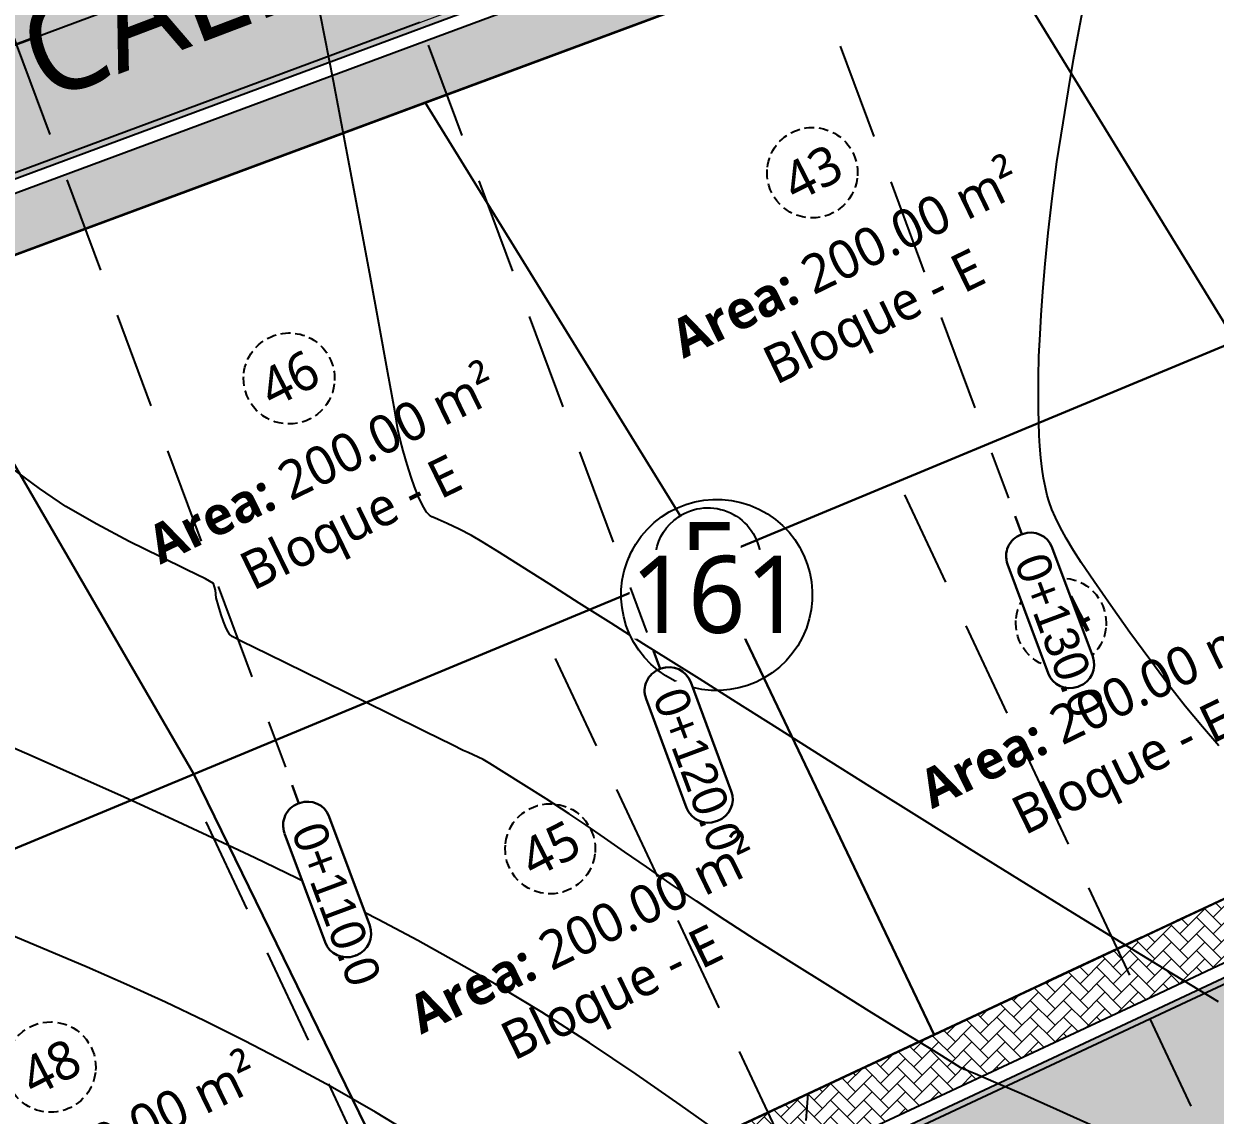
# Model space of a CAD drawing. Header units: millimetres. Extents: x 86 to 591881, y 99 to 1307229.
# Drawn here: x 590718.69 to 590749.58, y 1307132.58 to 1307160.87 of the extents above; entities that cross this region are included whole.
import ezdxf
from ezdxf.enums import TextEntityAlignment as Align

# ---------------------------------------------------------------- set-up
doc = ezdxf.new("R2010")
doc.units = ezdxf.units.MM
for name, pattern in [('CENTER2', [1.125, 0.75, -0.125, 0.125, -0.125]), ('DASHED', [0.75, 0.5, -0.25]), ('DASHED2', [0.375, 0.25, -0.125]), ('HIDDEN', [0.375, 0.25, -0.125])]:
    doc.linetypes.add(name, pattern=pattern)
for name, color, linetype, lineweight in [('_BLOQUES', 9, 'Continuous', 20), ('_BORDILLOS Y CUNETAS', 252, 'Continuous', 20), ('_TEXTO', 3, 'Continuous', 25)]:
    doc.layers.add(name, color=color, linetype=linetype, lineweight=lineweight)
for name, color, linetype in [('_BREAKLINES CORRIDOR', 7, 'Continuous'), ('C-PROP-LINE', 230, 'Continuous'), ('C-PROP-TEXT', 92, 'Continuous'), ('C-ROAD', 7, 'Continuous'), ('C-ROAD-CORR-BNDY', 1, 'CENTER2'), ('C-ROAD-CORR-PATT', 150, 'Continuous'), ('C-ROAD-SAMP', 150, 'HIDDEN'), ('C-ROAD-SAMP-TEXT', 11, 'Continuous'), ('C-TINN-BNDY', 110, 'Continuous'), ('C-TOPO-FEAT', 94, 'Continuous'), ('C-TOPO-MAJR', 9, 'Continuous'), ('C-TOPO-MINR', 8, 'Continuous'), ('C-TOPO-MINR-N', 11, 'Continuous')]:
    doc.layers.add(name, color=color, linetype=linetype)
doc.styles.add('ST - ETIQUETAS', font='', dxfattribs={"height": 2.5})
doc.styles.get("Standard").update_dxf_attribs({"font": 'simplex.shx'})
doc.styles.get('ST - ETIQUETAS').set_extended_font_data('Roboto Thin')

msp = doc.modelspace()

# ---------------------------------------------------------------- hatches: boundary and pattern name
at = {"layer": 'C-ROAD-CORR-PATT', "linetype": 'Continuous', "lineweight": 5, "true_color": 0x898989}
for points in [[(590697.834, 1307155.76), (590706.466, 1307158.963), (590708.116, 1307159.575), (590726.867, 1307166.531), (590745.618, 1307173.488), (590762.28, 1307179.67), (590764.369, 1307180.445), (590769.263, 1307182.261), (590769.264, 1307182.261), (590770.486, 1307182.715), (590773.667, 1307183.895), (590773.752, 1307183.924), (590773.827, 1307183.946), (590773.833, 1307183.948), (590773.84, 1307183.95), (590774.206, 1307184.013), (590774.737, 1307183.984), (590774.756, 1307183.98), (590774.885, 1307183.95), (590774.896, 1307183.947), (590775.073, 1307183.889), (590775.377, 1307183.743), (590775.85, 1307183.356), (590775.923, 1307183.271), (590777.899, 1307180.806), (590777.941, 1307180.754), (590778.124, 1307180.525), (590778.631, 1307179.894), (590778.857, 1307179.612), (590783.5, 1307173.822), (590787.211, 1307169.195), (590784.871, 1307167.318), (590781.159, 1307171.945), (590776.515, 1307177.734), (590776.289, 1307178.016), (590775.783, 1307178.647), (590775.6, 1307178.875), (590775.558, 1307178.928), (590774.308, 1307179.922), (590774.263, 1307179.944), (590774.001, 1307180.053), (590773.85, 1307180.106), (590773.765, 1307180.132), (590773.76, 1307180.134), (590773.699, 1307180.151), (590773.69, 1307180.154), (590773.446, 1307180.211), (590773.278, 1307180.241), (590773.275, 1307180.241), (590773.272, 1307180.242), (590773.238, 1307180.247), (590773.198, 1307180.252), (590771.476, 1307180.054), (590770.254, 1307179.6), (590770.254, 1307179.6), (590765.361, 1307177.779), (590763.273, 1307177.002), (590746.617, 1307170.804), (590727.872, 1307163.829), (590709.128, 1307156.854), (590707.479, 1307156.241), (590698.85, 1307153.03), (590697.834, 1307155.76)], [(590733.994, 1307128.568), (590747.888, 1307135.074), (590751.229, 1307136.639), (590753.349, 1307132.111), (590750.008, 1307130.546), (590736.115, 1307124.04), (590733.994, 1307128.568)]]:
    msp.add_hatch(color=252, dxfattribs=at).paths.add_polyline_path(points, flags=0)
at = {"layer": 'C-ROAD-CORR-PATT', "linetype": 'Continuous', "lineweight": 5}
for color, points in [(251, [(590698.85, 1307153.03), (590707.479, 1307156.241), (590709.128, 1307156.854), (590727.872, 1307163.829), (590746.617, 1307170.804), (590763.273, 1307177.002), (590765.361, 1307177.779), (590770.254, 1307179.6), (590770.254, 1307179.6), (590771.476, 1307180.054), (590773.198, 1307180.252), (590773.238, 1307180.247), (590773.272, 1307180.242), (590773.275, 1307180.241), (590773.278, 1307180.241), (590773.446, 1307180.211), (590773.69, 1307180.154), (590773.699, 1307180.151), (590773.76, 1307180.134), (590773.765, 1307180.132), (590773.85, 1307180.106), (590774.001, 1307180.053), (590774.263, 1307179.944), (590774.308, 1307179.922), (590775.558, 1307178.928), (590775.6, 1307178.875), (590775.783, 1307178.647), (590776.289, 1307178.016), (590776.515, 1307177.734), (590781.159, 1307171.945), (590784.871, 1307167.318), (590782.531, 1307165.44), (590778.819, 1307170.068), (590774.176, 1307175.858), (590773.93, 1307176.123), (590773.217, 1307176.589), (590772.892, 1307176.703), (590772.811, 1307176.725), (590772.77, 1307176.734), (590772.769, 1307176.734), (590772.763, 1307176.736), (590772.76, 1307176.736), (590772.758, 1307176.737), (590772.758, 1307176.737), (590772.757, 1307176.737), (590772.757, 1307176.737), (590772.752, 1307176.738), (590772.748, 1307176.739), (590772.748, 1307176.739), (590772.748, 1307176.739), (590772.747, 1307176.739), (590772.746, 1307176.739), (590772.706, 1307176.747), (590771.356, 1307176.638), (590771.356, 1307176.638), (590766.462, 1307174.822), (590764.373, 1307174.047), (590747.711, 1307167.865), (590728.959, 1307160.908), (590710.208, 1307153.951), (590708.559, 1307153.339), (590699.926, 1307150.137), (590698.85, 1307153.03)]), (3, [(590699.926, 1307150.137), (590708.559, 1307153.339), (590710.208, 1307153.951), (590728.959, 1307160.908), (590747.711, 1307167.865), (590764.373, 1307174.047), (590766.462, 1307174.822), (590771.356, 1307176.638), (590771.356, 1307176.638), (590772.706, 1307176.747), (590772.746, 1307176.739), (590772.747, 1307176.739), (590772.748, 1307176.739), (590772.748, 1307176.739), (590772.748, 1307176.739), (590772.752, 1307176.738), (590772.757, 1307176.737), (590772.757, 1307176.737), (590772.758, 1307176.737), (590772.758, 1307176.737), (590772.76, 1307176.736), (590772.763, 1307176.736), (590772.769, 1307176.734), (590772.77, 1307176.734), (590772.811, 1307176.725), (590772.892, 1307176.703), (590773.217, 1307176.589), (590773.93, 1307176.123), (590774.176, 1307175.858), (590778.819, 1307170.068), (590782.531, 1307165.44), (590782.414, 1307165.346), (590778.702, 1307169.974), (590774.059, 1307175.764), (590773.813, 1307176.029), (590773.1, 1307176.495), (590772.775, 1307176.61), (590772.694, 1307176.631), (590772.704, 1307176.602), (590771.409, 1307176.497), (590771.408, 1307176.497), (590766.514, 1307174.681), (590764.425, 1307173.906), (590747.763, 1307167.724), (590729.012, 1307160.768), (590710.261, 1307153.811), (590708.611, 1307153.199), (590699.979, 1307149.996), (590699.926, 1307150.137)]), (3, [(590733.93, 1307128.704), (590747.824, 1307135.21), (590751.165, 1307136.775), (590751.229, 1307136.639), (590747.888, 1307135.074), (590733.994, 1307128.568), (590733.93, 1307128.704)])]:
    msp.add_hatch(color=color, dxfattribs=at).paths.add_polyline_path(points, flags=0)
h = msp.add_hatch(dxfattribs=at)
h.set_pattern_fill('AR-HBONE', color=30, scale=0.003, style=0)
h.set_pattern_definition([(45, (590700.10073, 1307149.668), (0, 0.4310523), [0.9144, -0.3048]), (135, (590700.31626, 1307149.8835), (4e-17, 0.4310523), [0.9144, -0.3048])])
h.paths.add_polyline_path([(590700.101, 1307149.668), (590708.733, 1307152.871), (590710.383, 1307153.483), (590729.134, 1307160.44), (590747.885, 1307167.396), (590764.547, 1307173.578), (590766.636, 1307174.353), (590771.53, 1307176.169), (590771.531, 1307176.169), (590772.857, 1307176.169), (590773.535, 1307175.806), (590773.786, 1307175.545), (590778.429, 1307169.755), (590782.141, 1307165.127), (590780.971, 1307164.189), (590777.259, 1307168.817), (590772.616, 1307174.607), (590772.39, 1307174.888), (590772.047, 1307174.761), (590772.049, 1307174.762), (590767.159, 1307172.947), (590765.07, 1307172.172), (590748.408, 1307165.991), (590729.657, 1307159.034), (590710.906, 1307152.077), (590709.256, 1307151.465), (590700.624, 1307148.262), (590700.101, 1307149.668)], flags=0)
h = msp.add_hatch(dxfattribs=at)
h.set_pattern_fill('AR-HBONE', color=30, scale=0.003, style=0)
h.set_pattern_definition([(45, (590733.1458, 1307130.37923), (0, 0.4310523), [0.9144, -0.3048]), (135, (590733.36133, 1307130.59475), (4e-17, 0.4310523), [0.9144, -0.3048])])
h.paths.add_polyline_path([(590733.146, 1307130.379), (590747.04, 1307136.886), (590750.381, 1307138.45), (590751.017, 1307137.092), (590747.676, 1307135.527), (590733.782, 1307129.021), (590733.146, 1307130.379)], flags=0)

# ---------------------------------------------------------------- linework, layer by layer
at = {"layer": '_BLOQUES', "flags": 128}
msp.add_lwpolyline([(590772.39, 1307174.888), (590787.624, 1307155.892), (590705.188, 1307117.286), (590690.726, 1307144.59)], dxfattribs=at)
at = {"layer": '_BORDILLOS Y CUNETAS'}
msp.add_line((590787.897, 1307153.811), (590706.332, 1307115.614), dxfattribs=at)
msp.add_lwpolyline([(590615.829, 1307122.126, 0.564102), (590625.921, 1307120.218, -0.12188), (590633.862, 1307125.626), (590680.162, 1307142.804), (590690.566, 1307146.664), (590771.356, 1307176.638, -0.323125), (590774.176, 1307175.858), (590788.787, 1307157.639)], format="xyb", dxfattribs=at)
msp.add_lwpolyline([(590788.397, 1307157.326), (590773.786, 1307175.545, 0.323125), (590771.53, 1307176.169), (590690.74, 1307146.195, 0.453609), (590689.669, 1307143.382), (590696.102, 1307131.26), (590703.495, 1307116.959, 0.402795), (590706.12, 1307116.066), (590787.685, 1307154.264, 0.485756)], format="xyb", close=True, dxfattribs=at)
at = {"layer": '_BREAKLINES CORRIDOR', "flags": 128}
msp.add_lwpolyline([(590690.726, 1307144.59), (590690.726, 1307144.59), (590772.39, 1307174.888), (590787.624, 1307155.892)], dxfattribs=at)
at = {"layer": 'C-PROP-LINE', "color": 4, "linetype": 'Continuous', "lineweight": 25}
for points in [[(590690.726, 1307144.59, 0), (590772.39, 1307174.888, 0), (590787.624, 1307155.892, 0), (590705.188, 1307117.286, 0), (590690.726, 1307144.59, 0)], [(590757.783, 1307169.469, 0), (590743.122, 1307164.029, 0), (590750.106, 1307152.643, 0), (590764.414, 1307158.592, 0), (590757.783, 1307169.469, 0)], [(590743.122, 1307164.029, 0), (590729.1, 1307158.827, 0), (590736.43, 1307146.957, 0), (590750.106, 1307152.643, 0), (590743.122, 1307164.029, 0)], [(590729.1, 1307158.827, 0), (590715.854, 1307153.913, 0), (590723.1, 1307141.415, 0), (590736.43, 1307146.957, 0), (590729.1, 1307158.827, 0)], [(590715.854, 1307153.913, 0), (590703.079, 1307149.173, 0), (590710.291, 1307136.09, 0), (590723.1, 1307141.415, 0), (590715.854, 1307153.913, 0)], [(590750.106, 1307152.643, 0), (590736.43, 1307146.957, 0), (590742.293, 1307134.663, 0), (590756.155, 1307141.154, 0), (590750.106, 1307152.643, 0)], [(590736.43, 1307146.957, 0), (590723.1, 1307141.415, 0), (590729.356, 1307128.604, 0), (590742.293, 1307134.663, 0), (590736.43, 1307146.957, 0)], [(590723.1, 1307141.415, 0), (590710.291, 1307136.09, 0), (590717.013, 1307122.824, 0), (590729.356, 1307128.604, 0), (590723.1, 1307141.415, 0)]]:
    msp.add_polyline3d(points, dxfattribs=at)
at = {"layer": 'C-PROP-TEXT', "color": 12, "linetype": 'DASHED2', "lineweight": 25, "extrusion": (0, 0, -1)}
for centre, radius, start, end in [((-590739.137, 1307157.009), 1.173, 6.8497, 186.8497), ((-590739.137, 1307157.009), 1.173, 186.8497, 6.8497), ((-590725.572, 1307151.675), 1.18, 6.5668, 186.5668), ((-590725.572, 1307151.675), 1.18, 186.5668, 6.5668), ((-590745.583, 1307145.333), 1.171, 5.861, 185.861), ((-590745.583, 1307145.333), 1.171, 185.861, 5.861), ((-590732.341, 1307139.481), 1.167, 6.5591, 186.5591), ((-590732.341, 1307139.481), 1.167, 186.5591, 6.5591), ((-590719.388, 1307133.823), 1.171, 6.9092, 186.9092), ((-590719.388, 1307133.823), 1.171, 186.9092, 6.9092)]:
    msp.add_arc(centre, radius, start, end, dxfattribs=at)
at = {"layer": 'C-ROAD-CORR-BNDY', "color": 166, "linetype": 'DASHED', "lineweight": 30, "ltscale": 4}
msp.add_lwpolyline([(590705.708, 1307161.001), (590697.082, 1307157.78), (590700.624, 1307148.262), (590709.256, 1307151.465), (590710.906, 1307152.077), (590729.657, 1307159.034), (590748.408, 1307165.991)], dxfattribs=at)
msp.add_lwpolyline([(590739.083, 1307117.701), (590752.977, 1307124.207), (590756.318, 1307125.772), (590750.381, 1307138.45), (590747.04, 1307136.886), (590733.146, 1307130.379)], close=True, dxfattribs=at)
at = {"layer": 'C-ROAD-SAMP', "color": 1, "linetype": 'DASHED2', "lineweight": 25, "ltscale": 10}
for points in [[(590730.27, 1307186.061), (590737.245, 1307167.317), (590744.219, 1307148.572)], [(590711.525, 1307179.086), (590718.5, 1307160.342), (590725.475, 1307141.598)], [(590741.526, 1307148.659), (590750.008, 1307130.546), (590758.49, 1307112.434)], [(590732.47, 1307144.418), (590740.952, 1307126.305), (590749.434, 1307108.193)], [(590723.414, 1307140.177), (590731.896, 1307122.064), (590740.378, 1307103.952)]]:
    msp.add_lwpolyline(points, dxfattribs=at)
at = {"layer": 'C-ROAD-SAMP-TEXT', "color": 194, "linetype": 'Continuous', "lineweight": 30}
for p, q in [((590744.394, 1307148.104), (590744.568, 1307147.635)), ((590744.585, 1307147.642), (590744.551, 1307147.629)), ((590735.022, 1307144.616), (590735.196, 1307144.148)), ((590735.213, 1307144.154), (590735.179, 1307144.141)), ((590725.649, 1307141.129), (590725.824, 1307140.66)), ((590725.841, 1307140.667), (590725.807, 1307140.654))]:
    msp.add_line(p, q, dxfattribs=at)
at = {"layer": 'C-TINN-BNDY', "color": 110, "linetype": 'Continuous', "lineweight": -3}
for points in [[(590748.408, 1307165.99, 457.244), (590729.657, 1307159.034, 457.507), (590710.906, 1307152.077, 457.919)], [(590733.146, 1307130.379, 458.43), (590747.04, 1307136.886, 457.886), (590750.381, 1307138.45, 457.755)]]:
    msp.add_polyline3d(points, dxfattribs=at)
at = {"layer": 'C-TOPO-FEAT', "color": 94, "linetype": 'Continuous', "lineweight": -3, "flags": 128}
for points in [[(590699.979, 1307149.996), (590708.611, 1307153.199), (590710.261, 1307153.811), (590729.012, 1307160.768), (590747.763, 1307167.724)], [(590700.101, 1307149.668), (590708.733, 1307152.871), (590710.383, 1307153.483), (590729.134, 1307160.44), (590747.885, 1307167.396)], [(590700.624, 1307148.262), (590709.256, 1307151.465), (590710.906, 1307152.077), (590729.657, 1307159.034), (590748.408, 1307165.991)], [(590698.85, 1307153.03), (590707.479, 1307156.241), (590709.128, 1307156.854), (590727.872, 1307163.829)], [(590699.926, 1307150.137), (590708.559, 1307153.339), (590710.208, 1307153.951), (590728.959, 1307160.908)], [(590733.146, 1307130.379), (590747.04, 1307136.886), (590750.381, 1307138.45)], [(590733.782, 1307129.021), (590747.676, 1307135.527), (590751.017, 1307137.092)], [(590733.93, 1307128.704), (590747.824, 1307135.21), (590751.165, 1307136.775)], [(590733.994, 1307128.568), (590747.888, 1307135.074), (590751.229, 1307136.639)]]:
    msp.add_lwpolyline(points, dxfattribs=at)
at = {"layer": 'C-TOPO-MAJR', "color": 40, "linetype": 'Continuous', "lineweight": -3}
for points, elevation in [([(590749.678, 1307142.147), (590749.248, 1307142.641), (590748.802, 1307143.18), (590748.373, 1307143.731), (590747.883, 1307144.388), (590747.372, 1307145.092), (590746.879, 1307145.786), (590746.444, 1307146.409), (590746.106, 1307146.904), (590745.905, 1307147.211), (590745.714, 1307147.535), (590745.559, 1307147.823), (590745.438, 1307148.072), (590745.349, 1307148.278), (590745.273, 1307148.478), (590745.226, 1307148.642), (590745.178, 1307148.85), (590745.131, 1307149.087), (590745.097, 1307149.323), (590745.065, 1307149.616), (590745.036, 1307149.917), (590745.018, 1307150.199), (590745.006, 1307150.55), (590745, 1307150.849), (590744.997, 1307151.24), (590745, 1307151.709), (590745.013, 1307152.242), (590745.042, 1307152.825), (590745.073, 1307153.32), (590745.117, 1307153.93), (590745.176, 1307154.646), (590745.253, 1307155.453), (590745.354, 1307156.34), (590745.48, 1307157.294), (590745.636, 1307158.303), (590745.778, 1307159.16), (590745.91, 1307159.943), (590746.043, 1307160.684), (590746.187, 1307161.413)], 456.5), ([(590746.521, 1307132.248), (590745.47, 1307132.725), (590744.556, 1307133.13), (590743.833, 1307133.444), (590743.357, 1307133.647), (590743.183, 1307133.72), (590743.134, 1307133.741), (590743.086, 1307133.763), (590743.038, 1307133.784), (590742.991, 1307133.806), (590742.799, 1307133.924), (590742.286, 1307134.24), (590741.532, 1307134.706), (590740.613, 1307135.275), (590739.61, 1307135.9), (590738.601, 1307136.532), (590737.665, 1307137.125), (590736.881, 1307137.63), (590736.136, 1307138.123), (590735.455, 1307138.584), (590734.834, 1307139.011), (590734.268, 1307139.406), (590733.749, 1307139.767), (590733.274, 1307140.094), (590732.837, 1307140.386), (590732.237, 1307140.774), (590731.654, 1307141.144), (590731.148, 1307141.461), (590730.778, 1307141.689), (590730.603, 1307141.794), (590730.475, 1307141.857), (590730.345, 1307141.916), (590730.216, 1307141.975), (590730.088, 1307142.034), (590729.803, 1307142.174), (590729.112, 1307142.514), (590728.151, 1307142.987), (590727.058, 1307143.525), (590725.969, 1307144.061), (590725.021, 1307144.528), (590724.35, 1307144.859), (590724.094, 1307144.986), (590724.026, 1307145.049), (590723.988, 1307145.109), (590723.941, 1307145.205), (590723.867, 1307145.376), (590723.81, 1307145.546), (590723.739, 1307145.78), (590723.682, 1307145.987), (590723.666, 1307146.189), (590723.613, 1307146.36), (590723.408, 1307146.48), (590722.922, 1307146.717), (590722.235, 1307147.049), (590721.429, 1307147.449), (590720.584, 1307147.894), (590719.78, 1307148.36), (590719.098, 1307148.821), (590718.466, 1307149.293)], 457), ([(590728.982, 1307131.947), (590727.812, 1307132.657), (590726.636, 1307133.328), (590725.497, 1307133.941), (590724.417, 1307134.501), (590723.378, 1307135.018), (590722.364, 1307135.502), (590721.357, 1307135.963), (590720.339, 1307136.411), (590719.294, 1307136.856), (590718.204, 1307137.309)], 457.5)]:
    msp.add_lwpolyline(points, dxfattribs=dict(at, elevation=elevation))
at = {"layer": 'C-TOPO-MINR', "color": 44, "linetype": 'Continuous', "lineweight": -3}
for points, elevation in [([(590749.671, 1307135.517), (590748.258, 1307136.371), (590746.99, 1307137.144), (590745.778, 1307137.89), (590744.511, 1307138.675), (590743.214, 1307139.482), (590741.913, 1307140.295), (590740.632, 1307141.099), (590739.396, 1307141.875), (590738.231, 1307142.609), (590737.161, 1307143.284), (590736.211, 1307143.884), (590735.406, 1307144.391), (590734.772, 1307144.791), (590733.921, 1307145.327), (590733.09, 1307145.854), (590732.31, 1307146.35), (590731.611, 1307146.795), (590731.023, 1307147.166), (590730.577, 1307147.443), (590730.304, 1307147.606), (590729.98, 1307147.772), (590729.67, 1307147.918), (590729.436, 1307148.021), (590729.341, 1307148.062), (590729.274, 1307148.087), (590729.209, 1307148.13), (590729.174, 1307148.169), (590729.138, 1307148.213), (590729.101, 1307148.269), (590729.062, 1307148.333), (590729.014, 1307148.428), (590728.92, 1307148.626), (590728.819, 1307148.868), (590728.734, 1307149.116), (590728.631, 1307149.448), (590728.529, 1307149.795), (590728.451, 1307150.09), (590728.394, 1307150.354), (590728.359, 1307150.567), (590728.313, 1307150.835), (590728.253, 1307151.162), (590728.117, 1307151.913), (590727.916, 1307153.013), (590727.664, 1307154.385), (590727.373, 1307155.955), (590727.054, 1307157.646), (590726.721, 1307159.383), (590726.386, 1307161.091)], 456.75), ([(590736.747, 1307132.109), (590735.711, 1307132.845), (590734.568, 1307133.638), (590733.357, 1307134.45), (590732.122, 1307135.243), (590730.902, 1307135.982), (590729.913, 1307136.547), (590728.906, 1307137.102), (590727.881, 1307137.647), (590726.836, 1307138.185), (590725.771, 1307138.717), (590724.685, 1307139.245), (590723.577, 1307139.77), (590722.447, 1307140.295), (590721.293, 1307140.822), (590720.116, 1307141.351), (590718.914, 1307141.885), (590717.611, 1307142.446)], 457.25)]:
    msp.add_lwpolyline(points, dxfattribs=dict(at, elevation=elevation))
at = {"layer": 'C-TOPO-MINR-N', "color": 11, "linetype": 'Continuous', "lineweight": -3, "elevation": 458}
msp.add_lwpolyline([(590744.131, 1307135.524), (590744.131, 1307135.523), (590742.439, 1307134.731), (590739.02, 1307133.13), (590738.968, 1307132.442)], dxfattribs=at)

# ---------------------------------------------------------------- texts
at = {"layer": '_TEXTO', "style": 'ST - ETIQUETAS'}
for s, rotation, p in [('CALLE SECUNDARIA # 6', 20.8129, (590736.066, 1307165.233)), ('CALLE PRINCIPAL', 24.1874, (590745.681, 1307127.171))]:
    msp.add_text(s, height=2.5, rotation=rotation, dxfattribs=at).set_placement(p, align=Align.CENTER)
at = {"layer": 'C-PROP-TEXT', "color": 92, "linetype": 'Continuous', "lineweight": -3, "char_height": 1, "attachment_point": 2, "rotation": 26, "style": 'ST - ETIQUETAS'}
for insert in [(590739.779, 1307155.239), (590726.217, 1307149.9), (590746.225, 1307143.564), (590732.98, 1307137.717), (590720.029, 1307132.055)]:
    msp.add_mtext('{\\fRoboto Thin|b1|i0|c0|p2;\\C18;\\c0;Area:\\C0; \\fRoboto Thin|b0|i0|c0|p2;\\C178;\\c4980736;200.00 m²\\PBloque - E}', dxfattribs=dict(at, insert=insert))
at = {"layer": 'C-PROP-TEXT', "color": 2, "linetype": 'Continuous', "lineweight": -3, "char_height": 1, "attachment_point": 8, "rotation": 27, "style": 'ST - ETIQUETAS'}
for s, insert in [('{\\fRoboto Black|b0|i0|c0|p2;43}', (590739.37, 1307156.551)), ('{\\fRoboto Black|b0|i0|c0|p2;46}', (590725.806, 1307151.217)), ('{\\fRoboto Black|b0|i0|c0|p2;44}', (590745.81, 1307144.887)), ('{\\fRoboto Black|b0|i0|c0|p2;45}', (590732.571, 1307139.029)), ('{\\fRoboto Black|b0|i0|c0|p2;48}', (590719.621, 1307133.365))]:
    msp.add_mtext(s, dxfattribs=dict(at, insert=insert))

# ---------------------------------------------------------------- next in the draw order: texts
at = {"layer": 'C-PROP-TEXT', "color": 92, "linetype": 'Continuous', "lineweight": -3, "insert": (590736.43, 1307146.957), "char_height": 2, "width": 1.3943, "attachment_point": 5, "bg_fill": 3, "box_fill_scale": 1.075, "bg_fill_color": 256, "bg_fill_true_color": 13158600, "bg_fill_transparency": 0}
msp.add_mtext('{\\fRoboto Black|b0|i0|c0|p2;\\C3;E}', dxfattribs=at)

# ---------------------------------------------------------------- next in the draw order: linework, layer by layer
at = {"layer": 'C-PROP-TEXT', "color": 92, "linetype": 'Continuous', "lineweight": -3, "extrusion": (0, 0, -1)}
for start, end in [(55.3847, 235.3847), (235.3847, 55.3847)]:
    msp.add_arc((-590736.43, 1307146.957), 1.365, start, end, dxfattribs=at)
at = {"layer": 'C-ROAD', "color": 2, "linetype": 'HIDDEN', "lineweight": 35, "ltscale": 15, "flags": 128}
msp.add_lwpolyline([(590615.406, 1307121.98), (590771.476, 1307180.054)], dxfattribs=at)

# ---------------------------------------------------------------- next in the draw order: texts
at = {"layer": 'C-PROP-TEXT', "color": 92, "linetype": 'Continuous', "lineweight": -3, "insert": (590736.659, 1307146.064), "char_height": 2, "width": 4.22036, "attachment_point": 5, "bg_fill": 3, "box_fill_scale": 1.075, "bg_fill_color": 256, "bg_fill_true_color": 13158600, "bg_fill_transparency": 0}
msp.add_mtext('{\\fRoboto Black|b0|i0|c0|p2;\\C3;161}', dxfattribs=at)
at = {"layer": 'C-ROAD-SAMP-TEXT', "color": 194, "linetype": 'Continuous', "lineweight": -3, "char_height": 0.9, "width": 3.04168, "attachment_point": 4, "rotation": 290.4105, "bg_fill": 3, "box_fill_scale": 1.166667, "bg_fill_color": 256, "bg_fill_true_color": 13158600, "bg_fill_transparency": 0}
for s, insert in [('{\\fFreestyle Script|b0|i0|c0|p66;\\C196;\\c8323135;0+130.0}', (590744.777, 1307147.073)), ('{\\fFreestyle Script|b0|i0|c0|p66;\\C196;\\c8323135;0+110.0}', (590726.033, 1307140.098))]:
    msp.add_mtext(s, dxfattribs=dict(at, insert=insert))

# ---------------------------------------------------------------- next in the draw order: linework, layer by layer
at = {"layer": 'C-PROP-TEXT', "color": 92, "linetype": 'Continuous', "lineweight": -3, "extrusion": (0, 0, -1)}
for start, end in [(26.2023, 206.2023), (206.2023, 26.2023)]:
    msp.add_arc((-590736.659, 1307146.064), 2.479, start, end, dxfattribs=at)
at = {"layer": 'C-ROAD-SAMP', "color": 1, "linetype": 'DASHED2', "lineweight": 25, "ltscale": 10}
msp.add_lwpolyline([(590720.898, 1307182.574), (590727.872, 1307163.829), (590734.847, 1307145.085)], dxfattribs=at)
at = {"layer": 'C-ROAD-SAMP-TEXT', "color": 194, "linetype": 'Continuous', "lineweight": 30}
for p, q in [((590746.407, 1307144.466), (590745.357, 1307147.288)), ((590744.198, 1307146.857), (590745.248, 1307144.035)), ((590746.02, 1307143.682), (590746.054, 1307143.694)), ((590727.663, 1307137.491), (590726.613, 1307140.314)), ((590725.454, 1307139.882), (590726.504, 1307137.06)), ((590727.275, 1307136.707), (590727.31, 1307136.72))]:
    msp.add_line(p, q, dxfattribs=at)
for centre, start, end in [((590744.76, 1307147.066), 110.4105, 200.4105), ((590744.795, 1307147.079), 20.4105, 110.4105), ((590745.845, 1307144.257), 290.4105, 20.4105), ((590745.811, 1307144.244), 200.4105, 290.4105), ((590726.016, 1307140.092), 110.4105, 200.4105), ((590726.05, 1307140.104), 20.4105, 110.4105), ((590727.101, 1307137.282), 290.4105, 20.4105), ((590727.066, 1307137.269), 200.4105, 290.4105)]:
    msp.add_arc(centre, 0.6, start, end, dxfattribs=at)

# ---------------------------------------------------------------- next in the draw order: texts
at = {"layer": 'C-ROAD-SAMP-TEXT', "color": 194, "linetype": 'Continuous', "lineweight": -3, "insert": (590735.405, 1307143.585), "char_height": 0.9, "width": 3.04168, "attachment_point": 4, "rotation": 290.4105, "bg_fill": 3, "box_fill_scale": 1.166667, "bg_fill_color": 256, "bg_fill_true_color": 13158600, "bg_fill_transparency": 0}
msp.add_mtext('{\\fFreestyle Script|b0|i0|c0|p66;\\C196;\\c8323135;0+120.0}', dxfattribs=at)

# ---------------------------------------------------------------- next in the draw order: linework, layer by layer
at = {"layer": 'C-ROAD-SAMP-TEXT', "color": 194, "linetype": 'Continuous', "lineweight": 30}
for p, q in [((590737.035, 1307140.979), (590735.985, 1307143.801)), ((590734.826, 1307143.37), (590735.876, 1307140.547)), ((590736.648, 1307140.194), (590736.682, 1307140.207))]:
    msp.add_line(p, q, dxfattribs=at)
for centre, start, end in [((590735.388, 1307143.579), 110.4105, 200.4105), ((590735.422, 1307143.592), 20.4105, 110.4105), ((590736.473, 1307140.769), 290.4105, 20.4105), ((590736.438, 1307140.757), 200.4105, 290.4105)]:
    msp.add_arc(centre, 0.6, start, end, dxfattribs=at)

doc.saveas('drawing.dxf')
